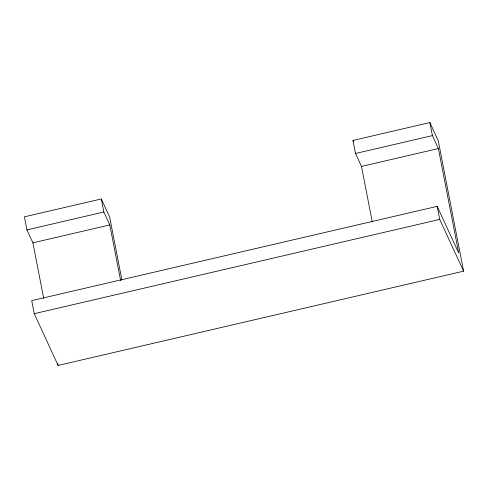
<?xml version="1.0" encoding="UTF-8"?>
<svg xmlns="http://www.w3.org/2000/svg" width="488" height="488" viewBox="0 0 488 488"><rect width="100%" height="100%" fill="white"/><g stroke="black" fill="none" stroke-linecap="round" stroke-linejoin="round"><path stroke-width="0.73" d="M121.921 280.173L109.66 217.069L101.303 198.958L24.4 216.837L26.938 229.885L32.903 242.823L43.713 298.43M372.265 221.887L361.486 166.426L355.514 153.488L352.976 140.44L429.879 122.561L438.236 140.672L463.6 271.163L58.121 365.439L34.245 313.686L31.708 300.639L437.187 206.357L458.677 252.936L438.383 148.547L432.417 135.609L429.879 122.561M26.938 229.885L103.84 212.006L109.806 224.944L120.615 280.551M355.514 153.488L432.417 135.609M32.903 242.823L109.806 224.944M361.486 166.426L438.383 148.547M34.245 313.686L439.725 219.411L463.6 271.163M352.976 140.44L353.599 141.782M437.187 206.357L439.725 219.411M101.303 198.958L103.84 212.006M57.688 363.206L58.121 365.439"/></g></svg>
